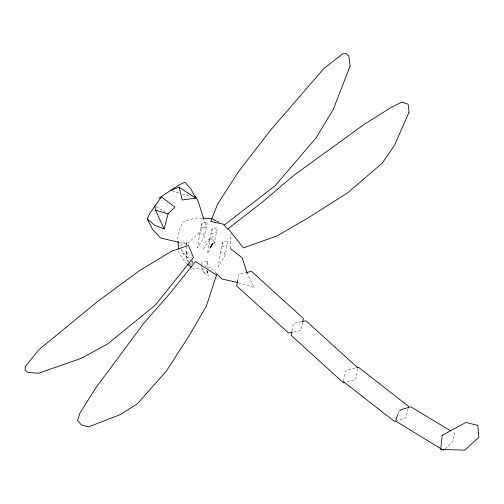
<?xml version="1.0" encoding="UTF-8"?>
<svg xmlns="http://www.w3.org/2000/svg" width="504" height="504" viewBox="0 0 504 504"><rect width="100%" height="100%" fill="white"/><g stroke="black" fill="none" stroke-linecap="round" stroke-linejoin="round"><path stroke-width="0.38" stroke-dasharray="2.52 1.89" d="M230.309 248.107L230.977 234.013M199.842 233.132L197.461 247.798L204.208 237.094L207.302 222.043L202.129 222.988L199.842 233.132L203.44 233.736L204.208 237.094M213.501 244.056L214.294 242.796L217.388 227.739L212.216 228.684L209.929 238.833L207.547 253.493L210.722 248.459M220.594 251.962L218.213 266.622L224.96 255.925L228.047 240.868L222.875 241.813L220.594 251.962L224.186 252.561L224.96 255.925M180.854 246.765L181.427 243.256L186.6 242.311L186.663 254.274L183.072 253.676L182.297 250.318M186.14 245.114L186.6 242.311M192.383 260.492L192.402 264.235L188.805 263.636L186.36 258.117L187.167 253.21L190.121 252.674M202.129 222.988L201.323 227.896L206.495 226.951M201.72 264.89L201.373 266.988L203.893 272.677L208.322 276.305L206.64 269.741L207.415 273.105L203.818 272.507L203.049 269.142M201.833 264.184L202.18 262.086L207.352 261.135L207.383 267.87M212.216 228.684L211.409 233.591L216.581 232.646M207.352 261.135L206.546 266.043L205.065 266.314M222.875 241.813L222.075 246.721L227.247 245.776M237.661 280.684L238.915 273.956L245.593 272.601M291.992 330.857L293.385 323.373L301.543 321.722M302.702 322.207L301.165 330.435L293.013 332.086M357.727 368.632L355.635 379.859L345.996 381.811M343.539 380.822L345.813 370.44L356.101 367.744M408.101 408.624L406.148 417.526L396.661 420.947M397.921 414.074L398.815 411.283M203.257 249.045L210.571 238.512M445.246 448.787L452.964 441.309L454.69 433.283L452.025 431.682M204.246 242.67L215.132 235.381M186.36 258.117L191.533 257.172M203.496 268.292L193.662 269.06L191.898 267.656M208.039 267.939L211.063 267.706L215.882 272.771M202.035 218.226L196.667 217.986L188.578 219.895L182.404 222.302L180.086 228.211L177.817 237.535L178.019 240.641M209.929 238.833L213.526 239.431L214.294 242.796M238.373 282.643L254.199 287.444L247.483 274.447M179.474 242.474L187.047 244.27L205.859 225.849L203.994 219.857M172.166 190.852L179.487 193.127M182.417 194.04L191.199 196.774M219.297 222.403L212.701 219.057L218.963 222.308M211.995 218.66L218.257 221.93M156.278 206.608L164.814 211.806M187.192 263.901L184.836 262.023L178.769 252.29L178.618 249.959M189.435 264.26L190.543 265.167M180.93 248.85L183.147 253.852L187.576 257.481L185.894 250.916L186.663 254.274M192.188 263.057L191.627 260.87L192.244 263.56M188.036 260.272L188.345 261.614M207.402 270.862L207.415 273.105"/><path stroke-width="0.76" d="M237.661 280.684L236.691 285.925L288.565 332.993L292.27 332.237M291.854 331.607L291.154 335.343L343.029 382.41L344.516 382.114M302.841 321.457L303.395 318.465L251.521 271.398L246.33 272.45M408.265 407.881L408.587 406.4L358.306 367.164L356.838 367.548M147.294 219.013L154.369 225.011L164.115 228.961L168.097 213.809L174.907 207.138L161.469 196.869L149.795 213.438L147.294 219.013L152.586 229.522L160.549 237.976L178.718 242.292M397.694 414.773L395.678 421.06L443.526 450.349L444.673 449.31M399.445 410.861L401.323 409.588L410.741 406.797L450.696 430.876M159.012 198.129L178.592 185.239L184.899 182.19L191.035 189.107L195.59 198.135L182.202 200L179.134 187.142L170.698 190.399M302.28 321.571L305.991 320.821L357.865 367.889M202.797 218.257L211.995 218.66M237.623 282.479L221.779 278.964L216.418 273.332M154.961 205.808L155.528 210.256L168.097 213.809M395.205 421.476L393.656 420.802L343.375 381.566M179.134 187.142L195.59 198.135M230.53 248.636L242.222 257.853L247.262 273.722M187.778 264.373L191.306 267.189M223.776 224.942L227.934 229.232M195.25 195.867L198.173 201.127L203.761 219.108M155.528 210.256L164.115 228.961M178.069 241.422L178.567 249.184M25.225 366.66L25.2 370.037L27.796 372.393L38.512 373.231L80.993 358.445L107.629 343.942L155.49 304.933L193.517 257.475L188.351 245.461L171.618 251.181L139.306 270.805L97.789 301.335L38.852 349.688L25.225 366.66M442.203 435.267L440.672 449.467L464.852 450.122L478.8 437.352L477.849 425.389L465.898 422.478L442.203 435.267M216.506 275.039L206.338 306.086L189.825 334.643L166.377 371.089L137.416 403.754L120.349 414.584L88.458 426.901L81.427 424.985L77.54 420.424L79.978 413.041L95.773 387.954L143.936 323.07L170.503 292.736L195.483 261.526L216.506 275.039M350.11 66.074L333.314 109.337L316.21 137.661L275.304 185.567L225.074 224.538L210.767 221.477L217.564 204.158L238.505 171.625L270.667 130.019L323.795 68.626L342.644 53.802L346.223 53.651L348.812 56.007L350.11 66.074M409.065 112.127L394.481 145.322L382.271 163.157L347.376 193.019L308.259 217.835L277.244 235.822L243.35 247.924L228.218 228.64L261.727 202.577L294.242 175.058L363.938 124.532L391.299 107.352L401.783 102.092L408.139 104.233L409.065 112.127M211.699 245.158L210.344 247.584L212.669 243.52L211.699 245.158"/></g></svg>
